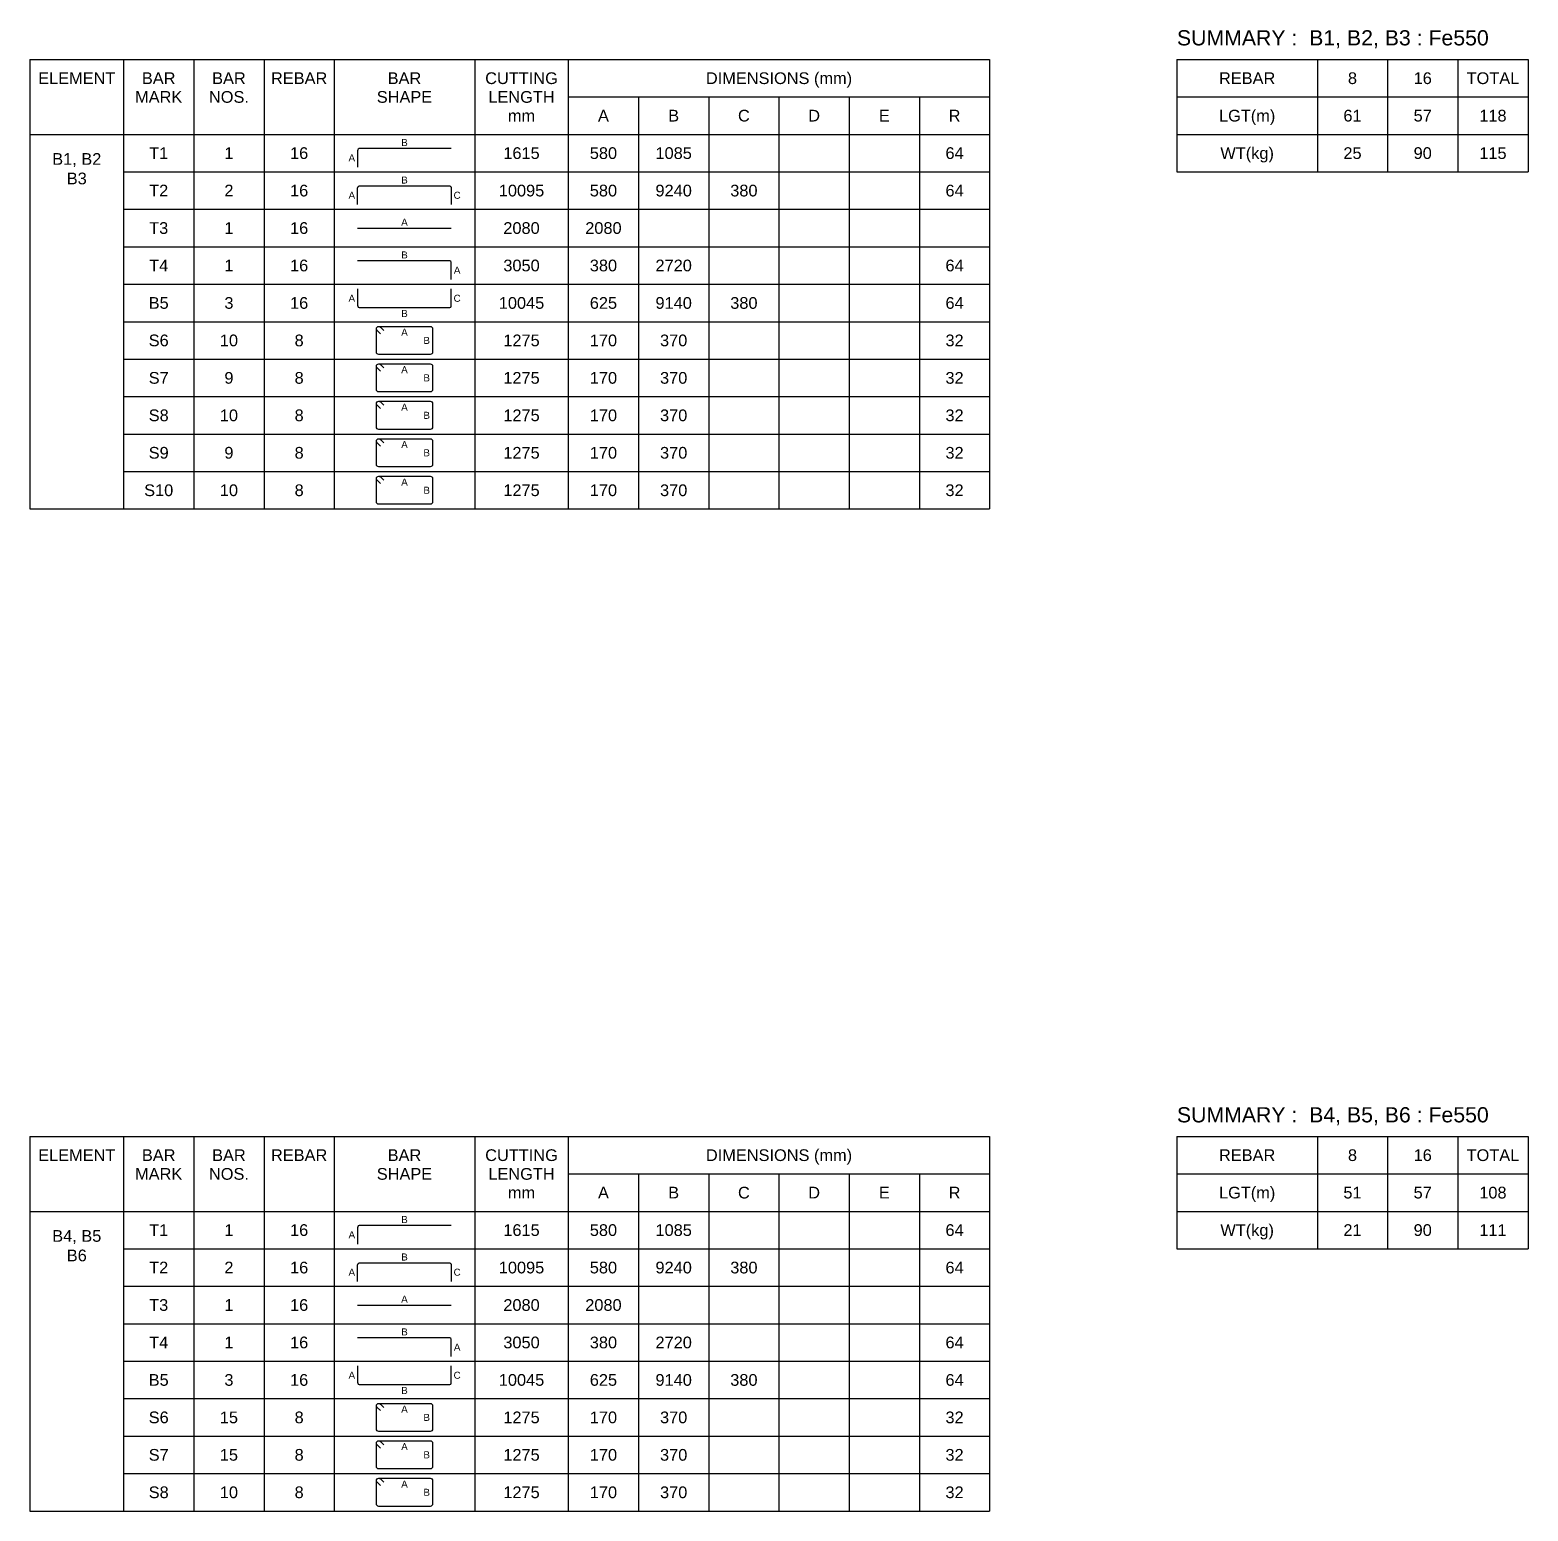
# Model space of a CAD drawing. Header units: inches. Extents: x -820 to 83376, y -186800 to 1700.
# Drawn here: x 33672 to 65672, y -30600 to 1030 of the extents above; entities that cross this region are included whole.
import ezdxf
from ezdxf.enums import TextEntityAlignment as Align

# ---------------------------------------------------------------- set-up
doc = ezdxf.new("R2010")
doc.units = ezdxf.units.IN
doc.header["$LTSCALE"] = 1000
doc.header["$MEASUREMENT"] = 0
for name, color, linetype in [('Dimension', 31, 'Continuous'), ('Reinforcement', 4, 'Continuous'), ('Schedule Header', 4, 'Continuous'), ('Schedule Line', 60, 'Continuous'), ('Text', 31, 'Continuous')]:
    doc.layers.add(name, color=color, linetype=linetype)
doc.styles.add('SC-SansSerif', font='SansSerif')

msp = doc.modelspace()

# ---------------------------------------------------------------- linework, layer by layer
at = {"layer": 'Reinforcement'}
for points in [[(42671.5, -1500), (40721.5, -1500, 0.5), (40671.5, -1550), (40671.5, -1900)], [(40671.5, -2700), (40671.5, -2350, -0.5), (40721.5, -2300), (42621.5, -2300, -0.5), (42671.5, -2350), (42671.5, -2700)], [(42671.5, -4300), (42671.5, -3950, 0.5), (42621.5, -3900), (40671.5, -3900)], [(40671.5, -4500), (40671.5, -4850, 0.5), (40721.5, -4900), (42621.5, -4900, 0.5), (42671.5, -4850), (42671.5, -4500)], [(41156.9, -5456.1), (41086.2, -5385.4, -0.1989124), (41071.5, -5350, -0.4142046), (41121.5, -5300, -0.1989044), (41156.9, -5314.6), (41227.6, -5385.4)], [(41156.9, -6256.1), (41086.2, -6185.4, -0.1989124), (41071.5, -6150, -0.4142046), (41121.5, -6100, -0.1989044), (41156.9, -6114.6), (41227.6, -6185.4)], [(41156.9, -7056.1), (41086.2, -6985.4, -0.1989124), (41071.5, -6950, -0.4142046), (41121.5, -6900, -0.1989044), (41156.9, -6914.6), (41227.6, -6985.4)], [(41156.9, -7856.1), (41086.2, -7785.4, -0.1989124), (41071.5, -7750, -0.4142046), (41121.5, -7700, -0.1989044), (41156.9, -7714.6), (41227.6, -7785.4)], [(41156.9, -8656.1), (41086.2, -8585.4, -0.1989124), (41071.5, -8550, -0.4142046), (41121.5, -8500, -0.1989044), (41156.9, -8514.6), (41227.6, -8585.4)], [(42671.5, -24500), (40721.5, -24500, 0.5), (40671.5, -24550), (40671.5, -24900)], [(40671.5, -25700), (40671.5, -25350, -0.5), (40721.5, -25300), (42621.5, -25300, -0.5), (42671.5, -25350), (42671.5, -25700)], [(42671.5, -27300), (42671.5, -26950, 0.5), (42621.5, -26900), (40671.5, -26900)], [(40671.5, -27500), (40671.5, -27850, 0.5), (40721.5, -27900), (42621.5, -27900, 0.5), (42671.5, -27850), (42671.5, -27500)], [(41156.9, -28456.1), (41086.2, -28385.4, -0.1989124), (41071.5, -28350, -0.4142046), (41121.5, -28300, -0.1989044), (41156.9, -28314.6), (41227.6, -28385.4)], [(41156.9, -29256.1), (41086.2, -29185.4, -0.1989124), (41071.5, -29150, -0.4142046), (41121.5, -29100, -0.1989044), (41156.9, -29114.6), (41227.6, -29185.4)], [(41156.9, -30056.1), (41086.2, -29985.4, -0.1989124), (41071.5, -29950, -0.4142046), (41121.5, -29900, -0.1989044), (41156.9, -29914.6), (41227.6, -29985.4)]]:
    msp.add_lwpolyline(points, format="xyb", dxfattribs=at)
for points in [[(40671.5, -3200), (42671.5, -3200)], [(40671.5, -26200), (42671.5, -26200)]]:
    msp.add_lwpolyline(points, dxfattribs=at)
for points in [[(41071.5, -5350, -0.4142046), (41121.5, -5300), (42221.5, -5300, -0.4142046), (42271.5, -5350), (42271.5, -5850, -0.4142046), (42221.5, -5900), (41121.5, -5900, -0.4142046), (41071.5, -5850)], [(41071.5, -6150, -0.4142046), (41121.5, -6100), (42221.5, -6100, -0.4142046), (42271.5, -6150), (42271.5, -6650, -0.4142046), (42221.5, -6700), (41121.5, -6700, -0.4142046), (41071.5, -6650)], [(41071.5, -6950, -0.4142046), (41121.5, -6900), (42221.5, -6900, -0.4142046), (42271.5, -6950), (42271.5, -7450, -0.4142046), (42221.5, -7500), (41121.5, -7500, -0.4142046), (41071.5, -7450)], [(41071.5, -7750, -0.4142046), (41121.5, -7700), (42221.5, -7700, -0.4142046), (42271.5, -7750), (42271.5, -8250, -0.4142046), (42221.5, -8300), (41121.5, -8300, -0.4142046), (41071.5, -8250)], [(41071.5, -8550, -0.4142046), (41121.5, -8500), (42221.5, -8500, -0.4142046), (42271.5, -8550), (42271.5, -9050, -0.4142046), (42221.5, -9100), (41121.5, -9100, -0.4142046), (41071.5, -9050)], [(41071.5, -28350, -0.4142046), (41121.5, -28300), (42221.5, -28300, -0.4142046), (42271.5, -28350), (42271.5, -28850, -0.4142046), (42221.5, -28900), (41121.5, -28900, -0.4142046), (41071.5, -28850)], [(41071.5, -29150, -0.4142046), (41121.5, -29100), (42221.5, -29100, -0.4142046), (42271.5, -29150), (42271.5, -29650, -0.4142046), (42221.5, -29700), (41121.5, -29700, -0.4142046), (41071.5, -29650)], [(41071.5, -29950, -0.4142046), (41121.5, -29900), (42221.5, -29900, -0.4142046), (42271.5, -29950), (42271.5, -30450, -0.4142046), (42221.5, -30500), (41121.5, -30500, -0.4142046), (41071.5, -30450)]]:
    msp.add_lwpolyline(points, format="xyb", close=True, dxfattribs=at)
at = {"layer": 'Schedule Line'}
for p, q in [((33671.5, 400), (54171.5, 400)), ((33671.5, 400), (33671.5, -9200)), ((35671.5, 400), (35671.5, -9200)), ((37171.5, 400), (37171.5, -9200)), ((38671.5, 400), (38671.5, -9200)), ((40171.5, 400), (40171.5, -9200)), ((43171.5, 400), (43171.5, -9200)), ((45171.5, 400), (45171.5, -9200)), ((54171.5, 400), (54171.5, -9200)), ((58171.5, 400), (65671.5, 400)), ((58171.5, 400), (58171.5, -2000)), ((61171.5, 400), (61171.5, -2000)), ((62671.5, 400), (62671.5, -2000)), ((64171.5, 400), (64171.5, -2000)), ((65671.5, 400), (65671.5, -2000)), ((45171.5, -400), (54171.5, -400)), ((46671.5, -400), (46671.5, -9200)), ((48171.5, -400), (48171.5, -9200)), ((49671.5, -400), (49671.5, -9200)), ((51171.5, -400), (51171.5, -9200)), ((52671.5, -400), (52671.5, -9200)), ((58171.5, -400), (65671.5, -400)), ((33671.5, -1200), (54171.5, -1200)), ((58171.5, -1200), (65671.5, -1200)), ((35671.5, -2000), (54171.5, -2000)), ((58171.5, -2000), (65671.5, -2000)), ((35671.5, -2800), (54171.5, -2800)), ((35671.5, -3600), (54171.5, -3600)), ((35671.5, -4400), (54171.5, -4400)), ((35671.5, -5200), (54171.5, -5200)), ((35671.5, -6000), (54171.5, -6000)), ((35671.5, -6800), (54171.5, -6800)), ((35671.5, -7600), (54171.5, -7600)), ((35671.5, -8400), (54171.5, -8400)), ((33671.5, -9200), (54171.5, -9200)), ((35671.5, -9200), (54171.5, -9200)), ((33671.5, -22600), (54171.5, -22600)), ((33671.5, -22600), (33671.5, -30600)), ((35671.5, -22600), (35671.5, -30600)), ((37171.5, -22600), (37171.5, -30600)), ((38671.5, -22600), (38671.5, -30600)), ((40171.5, -22600), (40171.5, -30600)), ((43171.5, -22600), (43171.5, -30600)), ((45171.5, -22600), (45171.5, -30600)), ((54171.5, -22600), (54171.5, -30600)), ((58171.5, -22600), (65671.5, -22600)), ((58171.5, -22600), (58171.5, -25000)), ((61171.5, -22600), (61171.5, -25000)), ((62671.5, -22600), (62671.5, -25000)), ((64171.5, -22600), (64171.5, -25000)), ((65671.5, -22600), (65671.5, -25000)), ((45171.5, -23400), (54171.5, -23400)), ((46671.5, -23400), (46671.5, -30600)), ((48171.5, -23400), (48171.5, -30600)), ((49671.5, -23400), (49671.5, -30600)), ((51171.5, -23400), (51171.5, -30600)), ((52671.5, -23400), (52671.5, -30600)), ((58171.5, -23400), (65671.5, -23400)), ((33671.5, -24200), (54171.5, -24200)), ((58171.5, -24200), (65671.5, -24200)), ((35671.5, -25000), (54171.5, -25000)), ((58171.5, -25000), (65671.5, -25000)), ((35671.5, -25800), (54171.5, -25800)), ((35671.5, -26600), (54171.5, -26600)), ((35671.5, -27400), (54171.5, -27400)), ((35671.5, -28200), (54171.5, -28200)), ((35671.5, -29000), (54171.5, -29000)), ((35671.5, -29800), (54171.5, -29800)), ((33671.5, -30600), (54171.5, -30600)), ((35671.5, -30600), (54171.5, -30600))]:
    msp.add_line(p, q, dxfattribs=at)

# ---------------------------------------------------------------- texts
at = {"layer": 'Dimension', "style": 'SC-SansSerif'}
for s, p in [('B', (41671.5, -1375)), ('A', (40546.5, -1700)), ('B', (41671.5, -2175)), ('A', (40546.5, -2500)), ('C', (42796.5, -2500)), ('A', (41671.5, -3075)), ('B', (41671.5, -3775)), ('A', (42796.5, -4100)), ('A', (40546.5, -4700)), ('C', (42796.5, -4700)), ('B', (41671.5, -5025)), ('A', (41671.5, -5425)), ('B', (42146.5, -5600)), ('A', (41671.5, -6225)), ('B', (42146.5, -6400)), ('A', (41671.5, -7025)), ('B', (42146.5, -7200)), ('A', (41671.5, -7825)), ('B', (42146.5, -8000)), ('A', (41671.5, -8625)), ('B', (42146.5, -8800)), ('B', (41671.5, -24375)), ('A', (40546.5, -24700)), ('B', (41671.5, -25175)), ('A', (40546.5, -25500)), ('C', (42796.5, -25500)), ('A', (41671.5, -26075)), ('B', (41671.5, -26775)), ('A', (42796.5, -27100)), ('A', (40546.5, -27700)), ('C', (42796.5, -27700)), ('B', (41671.5, -28025)), ('A', (41671.5, -28425)), ('B', (42146.5, -28600)), ('A', (41671.5, -29225)), ('B', (42146.5, -29400)), ('A', (41671.5, -30025)), ('B', (42146.5, -30200))]:
    msp.add_text(s, height=150, dxfattribs=at).set_placement(p, align=Align.MIDDLE_CENTER)
at = {"layer": 'Schedule Header', "style": 'SC-SansSerif'}
for s, p in [('SUMMARY :  B1, B2, B3 : Fe550', (58171.5, 700)), ('SUMMARY :  B4, B5, B6 : Fe550', (58171.5, -22300))]:
    msp.add_text(s, height=325, dxfattribs=at).set_placement(p)
for s, p in [('ELEMENT', (34671.5, 0)), ('BAR', (36421.5, 0)), ('BAR', (37921.5, 0)), ('REBAR', (39421.5, 0)), ('BAR', (41671.5, 0)), ('CUTTING', (44171.5, 0)), ('DIMENSIONS (mm)', (49671.5, 0)), ('REBAR', (59671.5, 0)), ('8', (61921.5, 0)), ('16', (63421.5, 0)), ('TOTAL', (64921.5, 0)), ('MARK', (36421.5, -400)), ('NOS.', (37921.5, -400)), ('SHAPE', (41671.5, -400)), ('LENGTH', (44171.5, -400)), ('mm', (44171.5, -800)), ('A', (45921.5, -800)), ('B', (47421.5, -800)), ('C', (48921.5, -800)), ('D', (50421.5, -800)), ('E', (51921.5, -800)), ('R', (53421.5, -800)), ('LGT(m)', (59671.5, -800)), ('WT(kg)', (59671.5, -1600)), ('ELEMENT', (34671.5, -23000)), ('BAR', (36421.5, -23000)), ('BAR', (37921.5, -23000)), ('REBAR', (39421.5, -23000)), ('BAR', (41671.5, -23000)), ('CUTTING', (44171.5, -23000)), ('DIMENSIONS (mm)', (49671.5, -23000)), ('REBAR', (59671.5, -23000)), ('8', (61921.5, -23000)), ('16', (63421.5, -23000)), ('TOTAL', (64921.5, -23000)), ('MARK', (36421.5, -23400)), ('NOS.', (37921.5, -23400)), ('SHAPE', (41671.5, -23400)), ('LENGTH', (44171.5, -23400)), ('A', (45921.5, -23800)), ('B', (47421.5, -23800)), ('C', (48921.5, -23800)), ('D', (50421.5, -23800)), ('E', (51921.5, -23800)), ('R', (53421.5, -23800)), ('LGT(m)', (59671.5, -23800)), ('mm', (44171.5, -23800)), ('WT(kg)', (59671.5, -24600))]:
    msp.add_text(s, height=250, dxfattribs=at).set_placement(p, align=Align.MIDDLE_CENTER)
at = {"layer": 'Text', "style": 'SC-SansSerif'}
for s, p in [('61', (61921.5, -800)), ('57', (63421.5, -800)), ('118', (64921.5, -800)), ('T1', (36421.5, -1600)), ('1', (37921.5, -1600)), ('16', (39421.5, -1600)), ('1615', (44171.5, -1600)), ('580', (45921.5, -1600)), ('1085', (47421.5, -1600)), ('64', (53421.5, -1600)), ('25', (61921.5, -1600)), ('90', (63421.5, -1600)), ('115', (64921.5, -1600)), ('T2', (36421.5, -2400)), ('2', (37921.5, -2400)), ('16', (39421.5, -2400)), ('10095', (44171.5, -2400)), ('580', (45921.5, -2400)), ('9240', (47421.5, -2400)), ('380', (48921.5, -2400)), ('64', (53421.5, -2400)), ('T3', (36421.5, -3200)), ('1', (37921.5, -3200)), ('16', (39421.5, -3200)), ('2080', (44171.5, -3200)), ('2080', (45921.5, -3200)), ('T4', (36421.5, -4000)), ('1', (37921.5, -4000)), ('16', (39421.5, -4000)), ('3050', (44171.5, -4000)), ('380', (45921.5, -4000)), ('2720', (47421.5, -4000)), ('64', (53421.5, -4000)), ('B5', (36421.5, -4800)), ('3', (37921.5, -4800)), ('16', (39421.5, -4800)), ('10045', (44171.5, -4800)), ('625', (45921.5, -4800)), ('9140', (47421.5, -4800)), ('380', (48921.5, -4800)), ('64', (53421.5, -4800)), ('S6', (36421.5, -5600)), ('10', (37921.5, -5600)), ('8', (39421.5, -5600)), ('1275', (44171.5, -5600)), ('170', (45921.5, -5600)), ('370', (47421.5, -5600)), ('32', (53421.5, -5600)), ('S7', (36421.5, -6400)), ('9', (37921.5, -6400)), ('8', (39421.5, -6400)), ('1275', (44171.5, -6400)), ('170', (45921.5, -6400)), ('370', (47421.5, -6400)), ('32', (53421.5, -6400)), ('S8', (36421.5, -7200)), ('10', (37921.5, -7200)), ('8', (39421.5, -7200)), ('1275', (44171.5, -7200)), ('170', (45921.5, -7200)), ('370', (47421.5, -7200)), ('32', (53421.5, -7200)), ('S9', (36421.5, -8000)), ('9', (37921.5, -8000)), ('8', (39421.5, -8000)), ('1275', (44171.5, -8000)), ('170', (45921.5, -8000)), ('370', (47421.5, -8000)), ('32', (53421.5, -8000)), ('S10', (36421.5, -8800)), ('10', (37921.5, -8800)), ('8', (39421.5, -8800)), ('1275', (44171.5, -8800)), ('170', (45921.5, -8800)), ('370', (47421.5, -8800)), ('32', (53421.5, -8800)), ('51', (61921.5, -23800)), ('57', (63421.5, -23800)), ('108', (64921.5, -23800)), ('T1', (36421.5, -24600)), ('1', (37921.5, -24600)), ('16', (39421.5, -24600)), ('1615', (44171.5, -24600)), ('580', (45921.5, -24600)), ('1085', (47421.5, -24600)), ('64', (53421.5, -24600)), ('21', (61921.5, -24600)), ('90', (63421.5, -24600)), ('111', (64921.5, -24600)), ('T2', (36421.5, -25400)), ('2', (37921.5, -25400)), ('16', (39421.5, -25400)), ('10095', (44171.5, -25400)), ('580', (45921.5, -25400)), ('9240', (47421.5, -25400)), ('380', (48921.5, -25400)), ('64', (53421.5, -25400)), ('T3', (36421.5, -26200)), ('1', (37921.5, -26200)), ('16', (39421.5, -26200)), ('2080', (44171.5, -26200)), ('2080', (45921.5, -26200)), ('T4', (36421.5, -27000)), ('1', (37921.5, -27000)), ('16', (39421.5, -27000)), ('3050', (44171.5, -27000)), ('380', (45921.5, -27000)), ('2720', (47421.5, -27000)), ('64', (53421.5, -27000)), ('B5', (36421.5, -27800)), ('3', (37921.5, -27800)), ('16', (39421.5, -27800)), ('10045', (44171.5, -27800)), ('625', (45921.5, -27800)), ('9140', (47421.5, -27800)), ('380', (48921.5, -27800)), ('64', (53421.5, -27800)), ('S6', (36421.5, -28600)), ('15', (37921.5, -28600)), ('8', (39421.5, -28600)), ('1275', (44171.5, -28600)), ('170', (45921.5, -28600)), ('370', (47421.5, -28600)), ('32', (53421.5, -28600)), ('S7', (36421.5, -29400)), ('15', (37921.5, -29400)), ('8', (39421.5, -29400)), ('1275', (44171.5, -29400)), ('170', (45921.5, -29400)), ('370', (47421.5, -29400)), ('32', (53421.5, -29400)), ('S8', (36421.5, -30200)), ('10', (37921.5, -30200)), ('8', (39421.5, -30200)), ('1275', (44171.5, -30200)), ('170', (45921.5, -30200)), ('370', (47421.5, -30200)), ('32', (53421.5, -30200))]:
    msp.add_text(s, height=250, dxfattribs=at).set_placement(p, align=Align.MIDDLE_CENTER)
at = {"layer": 'Text', "char_height": 250, "attachment_point": 2, "style": 'SC-SansSerif'}
for s, insert in [('B1, B2\\PB3', (34671.5, -1600)), ('B4, B5\\PB6', (34671.5, -24600))]:
    msp.add_mtext(s, dxfattribs=dict(at, insert=insert))

doc.saveas('drawing.dxf')
